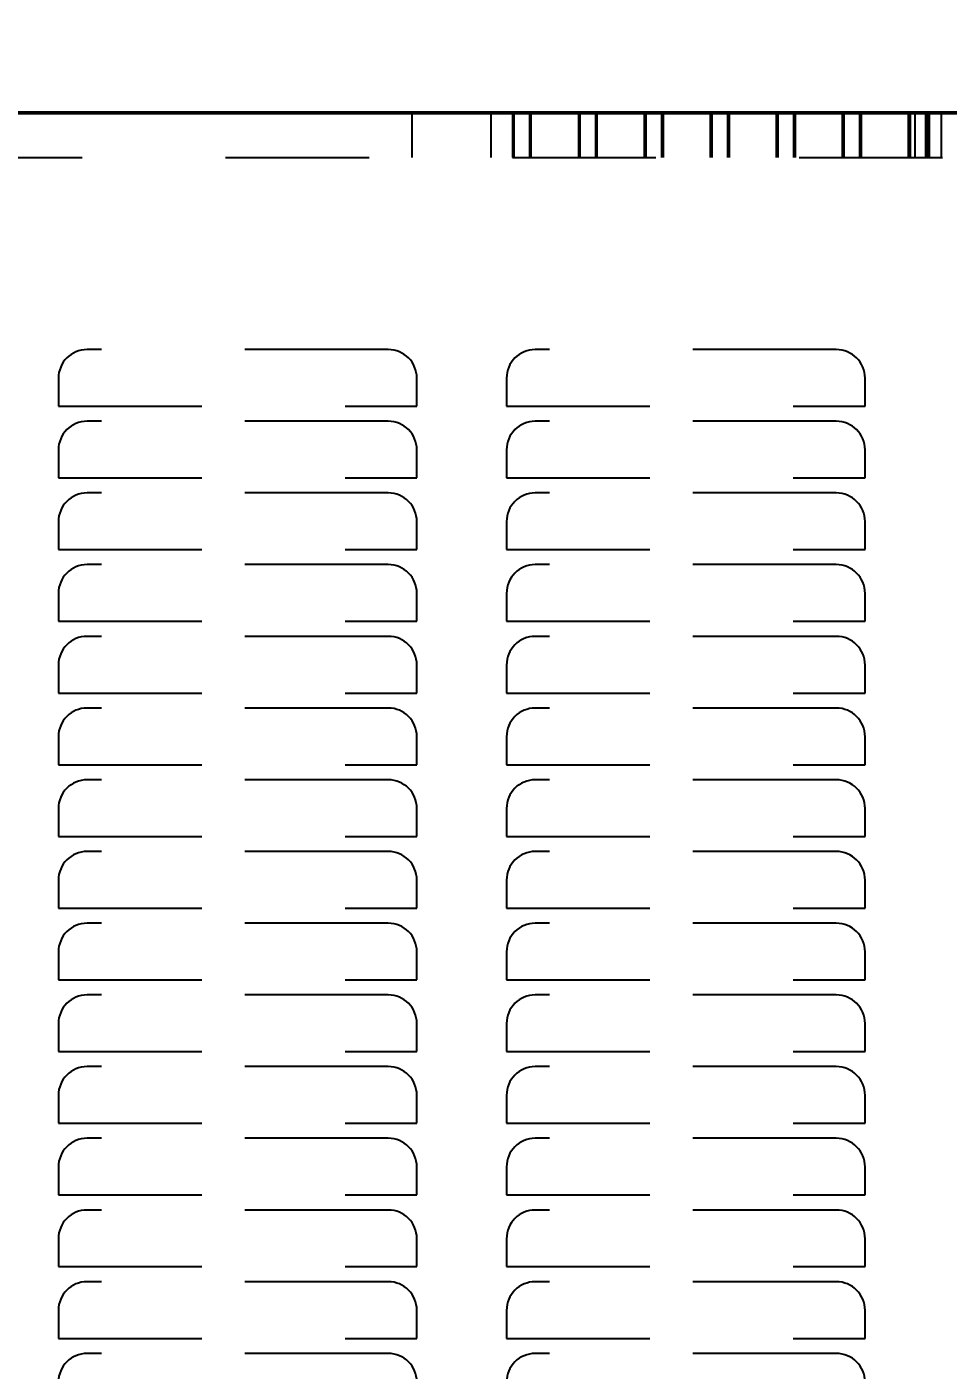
# Model space of a CAD drawing. Header units: inches. Extents: x -0.3 to 42.3, y 0 to 36.6.
# Drawn here: x 3.34 to 9.77, y 27.13 to 36.5 of the extents above; entities that cross this region are included whole.
import ezdxf

# ---------------------------------------------------------------- set-up
doc = ezdxf.new("R2010")
doc.units = ezdxf.units.IN
doc.header["$MEASUREMENT"] = 0
doc.linetypes.add('Dashed', pattern=[2, 1, -1])
for name, color, linetype, lineweight in [('AM_0', 7, 'Continuous', 50), ('AM_5', 3, 'Continuous', 25), ('AM_9', 6, 'Dashed', 25)]:
    doc.layers.add(name, color=color, linetype=linetype, lineweight=lineweight)
doc.dimstyles.get("Standard").update_dxf_attribs({"dimtxt": 0.18, "dimasz": 0.18, "dimexe": 0.18, "dimexo": 0.0625, "dimgap": 0.09, "dimtad": 0, "dimtih": 1, "dimtoh": 1, "dimdec": 4, "dimzin": 0, "dimdsep": 46, "dimtxsty": 'Standard', "dimcen": 0.09, "dimadec": 0, "dimazin": 0, "dimtfac": 1, "dimtdec": 4, "dimtofl": 0, "dimtmove": 0, "dimatfit": 3, "dimfxl": 1, "dimtolj": 1, "dimtzin": 0, "dimarcsym": 0})

# ---------------------------------------------------------------- blocks, each defined once
blk = doc.blocks.new('*D1')
at = {"layer": 'AM_5', "color": 0, "lineweight": -2}
for p, q in [((14.375, 36.5), (39.27, 36.5)), ((39.27, 34.5), (39.27, 24.2032)), ((39.27, 2), (39.27, 12.2968)), ((3.39, 0), (39.27, 0))]:
    blk.add_line(p, q, dxfattribs=at)
at = {"layer": 'AM_5', "color": 0}
for points in [[(39.6033, 34.5), (38.9367, 34.5), (39.27, 36.5)], [(38.9367, 2), (39.6033, 2), (39.27, 0)]]:
    blk.add_solid(points, dxfattribs=at)
at = {"layer": 'Defpoints', "color": 0}
for p in [(14.375, 36.5), (3.39, 0), (39.27, 0)]:
    blk.add_point(p, dxfattribs=at)
at = {"layer": 'AM_5', "color": 0, "insert": (39.27, 18.25), "char_height": 2, "attachment_point": 5, "rotation": 90}
blk.add_mtext('\\A1;36.5 in', dxfattribs=at)

msp = doc.modelspace()

# ---------------------------------------------------------------- linework, layer by layer
at = {"layer": 'AM_0'}
msp.add_line((-0.27, 35.9), (35.27, 35.9), dxfattribs=at)
at = {"layer": 'AM_9'}
for p, q in [((6.03166, 35.588), (6.03166, 35.9)), ((6.58, 35.9), (6.58, 35.588)), ((6.73, 35.9), (6.73, 35.588)), ((6.7358, 35.588), (6.7358, 35.9)), ((6.74161, 35.588), (6.74161, 35.9)), ((6.85, 35.9), (6.85, 35.588)), ((6.85587, 35.588), (6.85587, 35.9)), ((6.86174, 35.588), (6.86174, 35.9)), ((7.19, 35.9), (7.19, 35.588)), ((7.19606, 35.588), (7.19606, 35.9)), ((7.20213, 35.588), (7.20213, 35.9)), ((7.31, 35.9), (7.31, 35.588)), ((7.31614, 35.588), (7.31614, 35.9)), ((7.32227, 35.588), (7.32227, 35.9)), ((7.65, 35.9), (7.65, 35.588)), ((7.65635, 35.588), (7.65635, 35.9)), ((7.6627, 35.588), (7.6627, 35.9)), ((7.77, 35.9), (7.77, 35.588)), ((7.77643, 35.588), (7.77643, 35.9)), ((7.78286, 35.588), (7.78286, 35.9)), ((8.11, 35.9), (8.11, 35.588)), ((8.11666, 35.588), (8.11666, 35.9)), ((8.12332, 35.588), (8.12332, 35.9)), ((8.23, 35.9), (8.23, 35.588)), ((8.23674, 35.588), (8.23674, 35.9)), ((8.24349, 35.588), (8.24349, 35.9)), ((8.57, 35.9), (8.57, 35.588)), ((8.577, 35.588), (8.577, 35.9)), ((8.58401, 35.588), (8.58401, 35.9)), ((8.69, 35.9), (8.69, 35.588)), ((8.6971, 35.588), (8.6971, 35.9)), ((8.7042, 35.588), (8.7042, 35.9)), ((9.03, 35.9), (9.03, 35.588)), ((9.03738, 35.588), (9.03738, 35.9)), ((9.04477, 35.588), (9.04477, 35.9)), ((9.15, 35.9), (9.15, 35.588)), ((9.15749, 35.588), (9.15749, 35.9)), ((9.16498, 35.588), (9.16498, 35.9)), ((9.49, 35.9), (9.49, 35.588)), ((9.49781, 35.588), (9.49781, 35.9)), ((9.50562, 35.588), (9.50562, 35.9)), ((9.53912, 35.588), (9.53912, 35.9)), ((9.61, 35.9), (9.61, 35.588)), ((9.61793, 35.588), (9.61793, 35.9)), ((9.62406, 35.588), (9.62406, 35.9)), ((9.62586, 35.588), (9.62586, 35.9)), ((9.63856, 35.588), (9.63856, 35.9)), ((9.72346, 35.588), (9.72346, 35.9)), ((2.73, 35.588), (32.27, 35.588)), ((5.864, 34.25), (3.764, 34.25)), ((8.989, 34.25), (6.889, 34.25)), ((3.564, 34.05), (3.564, 33.855)), ((6.064, 33.855), (6.064, 34.05)), ((6.689, 34.05), (6.689, 33.855)), ((9.189, 33.855), (9.189, 34.05)), ((3.564, 33.855), (6.064, 33.855)), ((6.689, 33.855), (9.189, 33.855)), ((5.864, 33.75), (3.764, 33.75)), ((8.989, 33.75), (6.889, 33.75)), ((3.564, 33.55), (3.564, 33.355)), ((6.064, 33.355), (6.064, 33.55)), ((6.689, 33.55), (6.689, 33.355)), ((9.189, 33.355), (9.189, 33.55)), ((3.564, 33.355), (6.064, 33.355)), ((6.689, 33.355), (9.189, 33.355)), ((5.864, 33.25), (3.764, 33.25)), ((8.989, 33.25), (6.889, 33.25)), ((3.564, 33.05), (3.564, 32.855)), ((6.064, 32.855), (6.064, 33.05)), ((6.689, 33.05), (6.689, 32.855)), ((9.189, 32.855), (9.189, 33.05)), ((3.564, 32.855), (6.064, 32.855)), ((6.689, 32.855), (9.189, 32.855)), ((5.864, 32.75), (3.764, 32.75)), ((8.989, 32.75), (6.889, 32.75)), ((3.564, 32.55), (3.564, 32.355)), ((6.064, 32.355), (6.064, 32.55)), ((6.689, 32.55), (6.689, 32.355)), ((9.189, 32.355), (9.189, 32.55)), ((3.564, 32.355), (6.064, 32.355)), ((6.689, 32.355), (9.189, 32.355)), ((5.864, 32.25), (3.764, 32.25)), ((8.989, 32.25), (6.889, 32.25)), ((3.564, 32.05), (3.564, 31.855)), ((6.064, 31.855), (6.064, 32.05)), ((6.689, 32.05), (6.689, 31.855)), ((9.189, 31.855), (9.189, 32.05)), ((3.564, 31.855), (6.064, 31.855)), ((6.689, 31.855), (9.189, 31.855)), ((5.864, 31.75), (3.764, 31.75)), ((8.989, 31.75), (6.889, 31.75)), ((3.564, 31.55), (3.564, 31.355)), ((6.064, 31.355), (6.064, 31.55)), ((6.689, 31.55), (6.689, 31.355)), ((9.189, 31.355), (9.189, 31.55)), ((3.564, 31.355), (6.064, 31.355)), ((6.689, 31.355), (9.189, 31.355)), ((5.864, 31.25), (3.764, 31.25)), ((8.989, 31.25), (6.889, 31.25)), ((3.564, 31.05), (3.564, 30.855)), ((6.064, 30.855), (6.064, 31.05)), ((6.689, 31.05), (6.689, 30.855)), ((9.189, 30.855), (9.189, 31.05)), ((3.564, 30.855), (6.064, 30.855)), ((6.689, 30.855), (9.189, 30.855)), ((5.864, 30.75), (3.764, 30.75)), ((8.989, 30.75), (6.889, 30.75)), ((3.564, 30.55), (3.564, 30.355)), ((6.064, 30.355), (6.064, 30.55)), ((6.689, 30.55), (6.689, 30.355)), ((9.189, 30.355), (9.189, 30.55)), ((3.564, 30.355), (6.064, 30.355)), ((6.689, 30.355), (9.189, 30.355)), ((5.864, 30.25), (3.764, 30.25)), ((8.989, 30.25), (6.889, 30.25)), ((3.564, 30.05), (3.564, 29.855)), ((6.064, 29.855), (6.064, 30.05)), ((6.689, 30.05), (6.689, 29.855)), ((9.189, 29.855), (9.189, 30.05)), ((3.564, 29.855), (6.064, 29.855)), ((6.689, 29.855), (9.189, 29.855)), ((5.864, 29.75), (3.764, 29.75)), ((8.989, 29.75), (6.889, 29.75)), ((3.564, 29.55), (3.564, 29.355)), ((6.064, 29.355), (6.064, 29.55)), ((6.689, 29.55), (6.689, 29.355)), ((9.189, 29.355), (9.189, 29.55)), ((3.564, 29.355), (6.064, 29.355)), ((6.689, 29.355), (9.189, 29.355)), ((5.864, 29.25), (3.764, 29.25)), ((8.989, 29.25), (6.889, 29.25)), ((3.564, 29.05), (3.564, 28.855)), ((6.064, 28.855), (6.064, 29.05)), ((6.689, 29.05), (6.689, 28.855)), ((9.189, 28.855), (9.189, 29.05)), ((3.564, 28.855), (6.064, 28.855)), ((6.689, 28.855), (9.189, 28.855)), ((5.864, 28.75), (3.764, 28.75)), ((8.989, 28.75), (6.889, 28.75)), ((3.564, 28.55), (3.564, 28.355)), ((6.064, 28.355), (6.064, 28.55)), ((6.689, 28.55), (6.689, 28.355)), ((9.189, 28.355), (9.189, 28.55)), ((3.564, 28.355), (6.064, 28.355)), ((6.689, 28.355), (9.189, 28.355)), ((5.864, 28.25), (3.764, 28.25)), ((8.989, 28.25), (6.889, 28.25)), ((3.564, 28.05), (3.564, 27.855)), ((6.064, 27.855), (6.064, 28.05)), ((6.689, 28.05), (6.689, 27.855)), ((9.189, 27.855), (9.189, 28.05)), ((3.564, 27.855), (6.064, 27.855)), ((6.689, 27.855), (9.189, 27.855)), ((5.864, 27.75), (3.764, 27.75)), ((8.989, 27.75), (6.889, 27.75)), ((3.564, 27.55), (3.564, 27.355)), ((6.064, 27.355), (6.064, 27.55)), ((6.689, 27.55), (6.689, 27.355)), ((9.189, 27.355), (9.189, 27.55)), ((3.564, 27.355), (6.064, 27.355)), ((6.689, 27.355), (9.189, 27.355)), ((5.864, 27.25), (3.764, 27.25)), ((8.989, 27.25), (6.889, 27.25))]:
    msp.add_line(p, q, dxfattribs=at)
for centre, start, end in [((3.764, 34.05), 90, 180), ((5.864, 34.05), 360, 90), ((6.889, 34.05), 90, 180), ((8.989, 34.05), 360, 90), ((3.764, 33.55), 90, 180), ((5.864, 33.55), 0, 90), ((6.889, 33.55), 90, 180), ((8.989, 33.55), 0, 90), ((3.764, 33.05), 90, 180), ((5.864, 33.05), 360, 90), ((6.889, 33.05), 90, 180), ((8.989, 33.05), 360, 90), ((3.764, 32.55), 90, 180), ((5.864, 32.55), 360, 90), ((6.889, 32.55), 90, 180), ((8.989, 32.55), 360, 90), ((3.764, 32.05), 90, 180), ((5.864, 32.05), 0, 90), ((6.889, 32.05), 90, 180), ((8.989, 32.05), 360, 90), ((3.764, 31.55), 90, 180), ((5.864, 31.55), 0, 90), ((6.889, 31.55), 90, 180), ((8.989, 31.55), 0, 90), ((3.764, 31.05), 90, 180), ((5.864, 31.05), 0, 90), ((6.889, 31.05), 90, 180), ((8.989, 31.05), 0, 90), ((3.764, 30.55), 90, 180), ((5.864, 30.55), 360, 90), ((6.889, 30.55), 90, 180), ((8.989, 30.55), 360, 90), ((3.764, 30.05), 90, 180), ((5.864, 30.05), 0, 90), ((6.889, 30.05), 90, 180), ((8.989, 30.05), 0, 90), ((3.764, 29.55), 90, 180), ((5.864, 29.55), 360, 90), ((6.889, 29.55), 90, 180), ((8.989, 29.55), 360, 90), ((3.764, 29.05), 90, 180), ((5.864, 29.05), 0, 90), ((6.889, 29.05), 90, 180), ((8.989, 29.05), 0, 90), ((3.764, 28.55), 90, 180), ((5.864, 28.55), 0, 90), ((6.889, 28.55), 90, 180), ((8.989, 28.55), 0, 90), ((3.764, 28.05), 90, 180), ((5.864, 28.05), 0, 90), ((6.889, 28.05), 90, 180), ((8.989, 28.05), 0, 90), ((3.764, 27.55), 90, 180), ((5.864, 27.55), 0, 90), ((6.889, 27.55), 90, 180), ((8.989, 27.55), 0, 90), ((3.764, 27.05), 90, 180), ((5.864, 27.05), 360, 90), ((6.889, 27.05), 90, 180), ((8.989, 27.05), 360, 90)]:
    msp.add_arc(centre, 0.2, start, end, dxfattribs=at)

# ---------------------------------------------------------------- dimensions: what is measured, and where the dimension line sits
at = {"layer": 'AM_5'}
dim = msp.add_linear_dim(base=(39.27, 0), p1=(14.375, 36.5), p2=(3.39, 0), angle=90, text='36.5 in', dimstyle='Standard', override={"dimtxt": 2, "dimasz": 2, "dimexe": 0, "dimexo": 0, "dimgap": 0.6}, dxfattribs=at)
dim.commit()
dim.dimension.update_dxf_attribs({"geometry": '*D1', "text_midpoint": (39.27, 18.25), "dimtype": 160, "text_rotation": 90})

doc.saveas('drawing.dxf')
